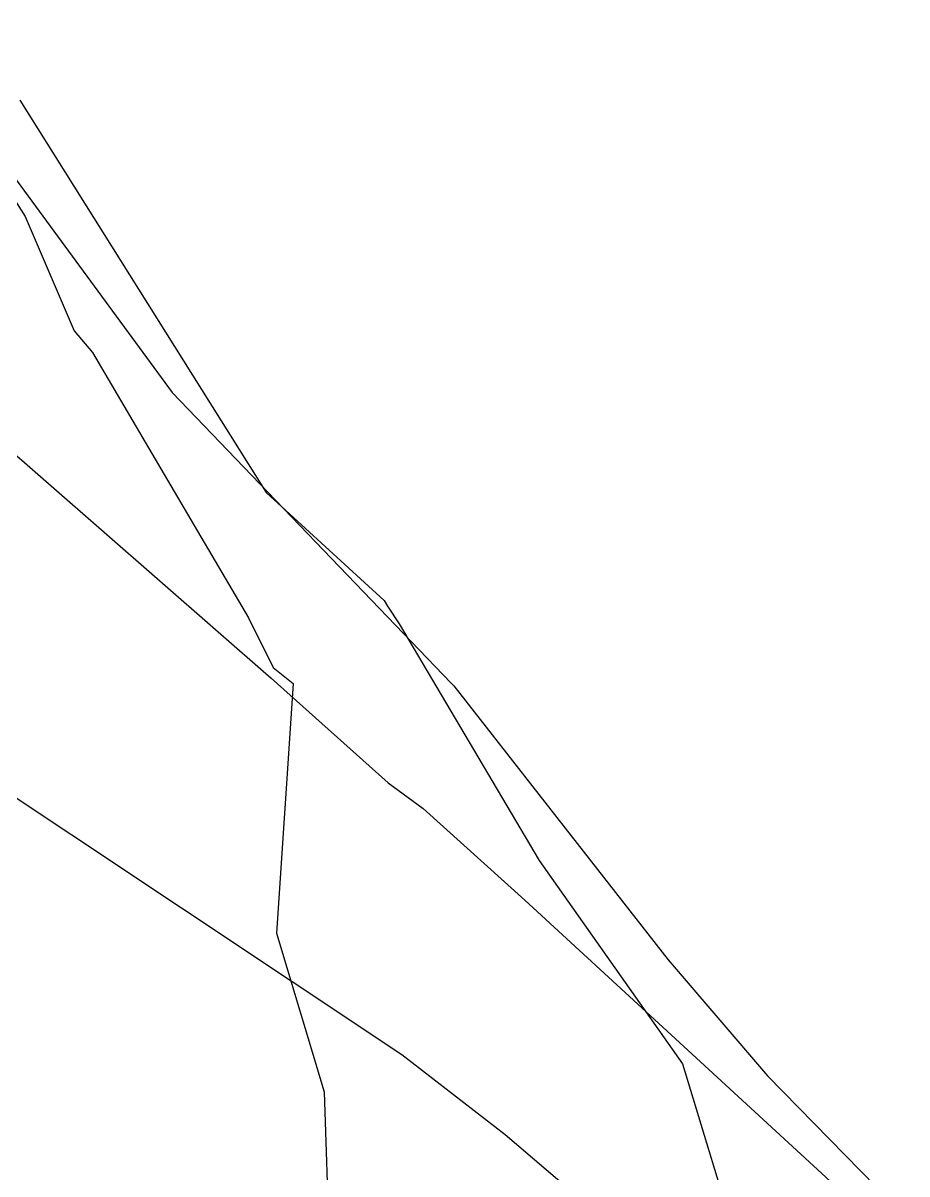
# Model space of a CAD drawing. Extents: x 0 to 298, y 0 to 220.
# Drawn here: x 113.08 to 121.58, y 188.42 to 199.47 of the extents above; entities that cross this region are included whole.
import ezdxf

# ---------------------------------------------------------------- set-up
doc = ezdxf.new("R2010")
doc.units = 0
doc.layers.add('LINES', color=1, linetype='CONTINUOUS')

msp = doc.modelspace()

# ---------------------------------------------------------------- linework, layer by layer
at = {"layer": 'LINES', "color": 1}
for points in [[(111.927, 199.475, 0), (113.107, 197.617, 0), (113.577, 196.519, 0), (113.751, 196.31, 0), (114.442, 195.137, 0), (115.251, 193.76, 0), (115.487, 193.285, 0), (115.681, 193.13, 0), (115.52, 190.733, 0), (115.979, 189.209, 0), (116.074, 186.312, 0), (116.198, 183.471, 0), (116.232, 183.408, 0), (116.351, 183.218, 0), (116.228, 183.225, 0), (116.1, 183.181, 0), (114.471, 179.933, 0), (112.549, 179.468, 0)], [(113.054, 198.735, 0), (115.421, 194.965, 0), (116.556, 193.926, 0), (116.588, 193.872, 0), (116.7, 193.703, 0), (118.045, 191.431, 0), (119.422, 189.475, 0), (120.542, 185.787, 0)], [(112.559, 198.593, 0), (114.519, 195.925, 0), (117.2, 193.134, 0), (117.225, 193.109, 0), (119.285, 190.477, 0), (120.237, 189.36, 0), (121.579, 187.991, 0)], [(112.793, 195.52, 0), (115.469, 193.182, 0), (116.593, 192.176, 0), (116.929, 191.928, 0), (117.908, 191.049, 0), (121.283, 187.942, 0)], [(118.615, 188.03, 0), (117.719, 188.793, 0), (116.726, 189.562, 0), (112.489, 192.382, 0)]]:
    msp.add_polyline3d(points, dxfattribs=at)

doc.saveas('drawing.dxf')
